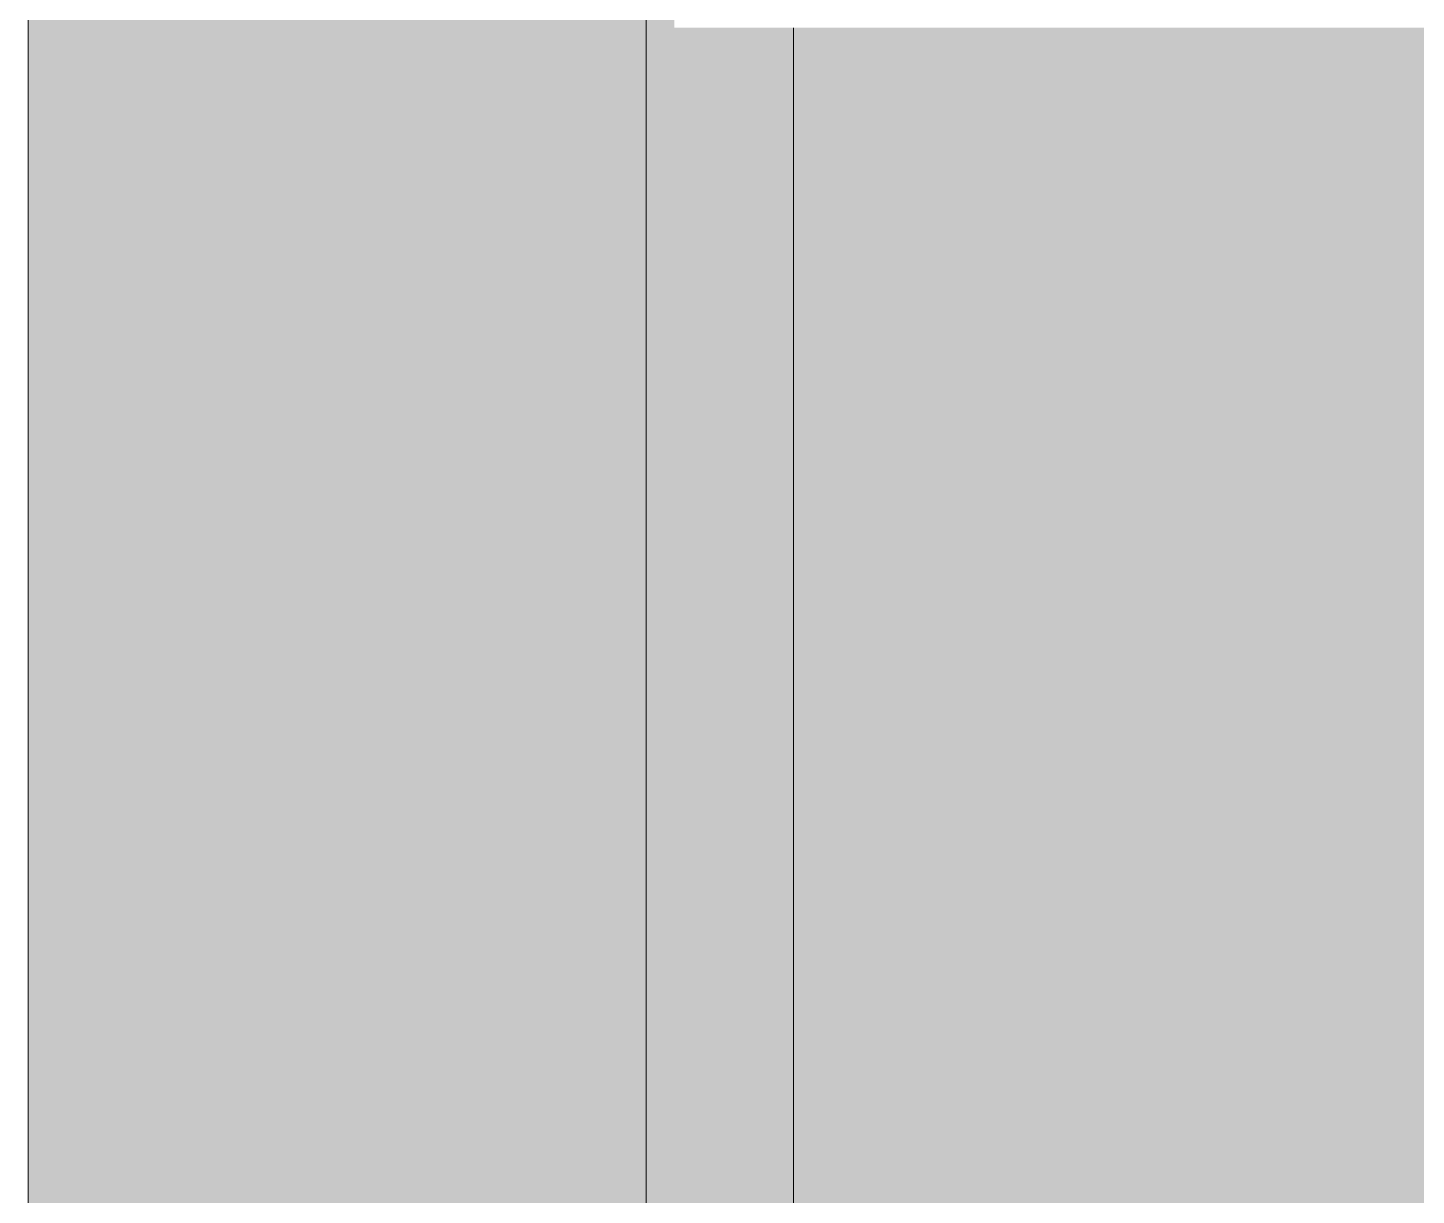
# Model space of a CAD drawing. Header units: millimetres. Extents: x 365175 to 2667127, y -330297 to -162108.
# Drawn here: x 1983904 to 1984136, y -326189.3 to -325994.4 of the extents above; entities that cross this region are included whole.
import ezdxf

# ---------------------------------------------------------------- set-up
doc = ezdxf.new("R2010")
doc.units = ezdxf.units.MM
doc.header["$MEASUREMENT"] = 0
doc.layers.add('TopoAlt', color=7, linetype='Continuous')

# ---------------------------------------------------------------- blocks, each defined once
blk = doc.blocks.new('Élément de coupe_786_2', base_point=(2255931.67, -327094.36))
at = {"layer": 'TopoAlt', "linetype": 'Continuous', "lineweight": 0, "true_color": 0x000000}
for points in [[(1983904.04, -325244.36), (1983904.04, -326494.36), (1983904.09, -326494.36), (1983904.09, -325244.36)], [(1983904.04, -325244.36), (1983904.04, -326494.36), (1983904.09, -326494.36), (1983904.09, -325244.36)], [(1983904.09, -325244.36), (1983904.09, -326494.36), (1983983.69, -326494.36), (1983983.69, -326194.36), (1984007.34, -326194.36), (1984007.34, -325244.36)], [(1983995.12, -326194.36), (1984007.34, -326194.36), (1984007.34, -325578.76), (1983995.12, -325600.54)], [(1983928.23, -325739.67), (1983928.23, -326494.36), (1983983.69, -326494.36), (1983983.69, -326194.36), (1983989.19, -326194.36), (1983989.19, -325702.34), (1983948.79, -325703.05)], [(1983904.09, -326494.36), (1983922.3, -326494.36), (1983922.3, -325821.47), (1983904.09, -325821.79)]]:
    blk.add_hatch(color=18, dxfattribs=at).paths.add_polyline_path(points)
at = {"layer": 'TopoAlt', "color": 190, "linetype": 'Continuous', "lineweight": 5, "true_color": 0x8002ff}
blk.add_line((1983904.09, -325244.36), (1983904.09, -326494.36), dxfattribs=at)
blk = doc.blocks.new('Élément de coupe_1190_2', base_point=(2255931.67, -327094.36))
at = {"linetype": 'Continuous', "lineweight": 0, "true_color": 0x000000}
blk.add_hatch(color=18, dxfattribs=at).paths.add_polyline_path([(1984007.34, -324494.36), (1984007.34, -327069.36), (1984007.49, -327069.36), (1984007.49, -324494.36)])
blk.add_hatch(color=18, dxfattribs=at).paths.add_polyline_path([(1984007.34, -324494.36), (1984007.34, -327069.36), (1984007.49, -327069.36), (1984007.49, -324494.36)])
at = {"color": 7, "linetype": 'Continuous', "lineweight": 5}
blk.add_line((1984007.34, -327069.36), (1984007.34, -324494.36), dxfattribs=at)
blk = doc.blocks.new('Élément de coupe_1191_2', base_point=(2255931.67, -327094.36))
at = {"linetype": 'Continuous', "lineweight": 0, "true_color": 0x000000}
for points in [[(1984007.49, -324494.36), (1984007.49, -327069.36), (1984031.97, -327069.36), (1984031.97, -325994.36), (1984012.06, -325994.36), (1984012.06, -324494.36)], [(1984007.49, -324494.36), (1984007.49, -327069.36), (1984031.97, -327069.36), (1984031.97, -325994.36), (1984012.06, -325994.36), (1984012.06, -324494.36)], [(1984031.97, -325994.36), (1984031.97, -327069.36), (1984033.57, -327069.36), (1984033.57, -326194.36), (1984036.09, -326194.36), (1984046.97, -326194.36), (1984046.97, -325994.36)]]:
    blk.add_hatch(color=18, dxfattribs=at).paths.add_polyline_path(points)
at = {"color": 7, "linetype": 'Continuous', "lineweight": 5}
blk.add_line((1984031.97, -327069.36), (1984031.97, -325994.36), dxfattribs=at)
blk = doc.blocks.new('Élément de coupe_1192_2', base_point=(2255931.67, -327094.36))
at = {"linetype": 'Continuous', "lineweight": 0, "true_color": 0x000000}
blk.add_hatch(color=18, dxfattribs=at).paths.add_polyline_path([(1984046.97, -326194.36), (1984285.17, -326194.36), (1984285.17, -325994.36), (1984046.97, -325994.36)])

msp = doc.modelspace()

# ---------------------------------------------------------------- block references
at = {"lineweight": 0}
for name in ['Élément de coupe_1190_2', 'Élément de coupe_1191_2', 'Élément de coupe_1192_2']:
    msp.add_blockref(name, (2255931.67, -327094.361), dxfattribs=at)
at = {"layer": 'TopoAlt', "lineweight": 0}
msp.add_blockref('Élément de coupe_786_2', (2255931.67, -327094.361), dxfattribs=at)

doc.saveas('drawing.dxf')
